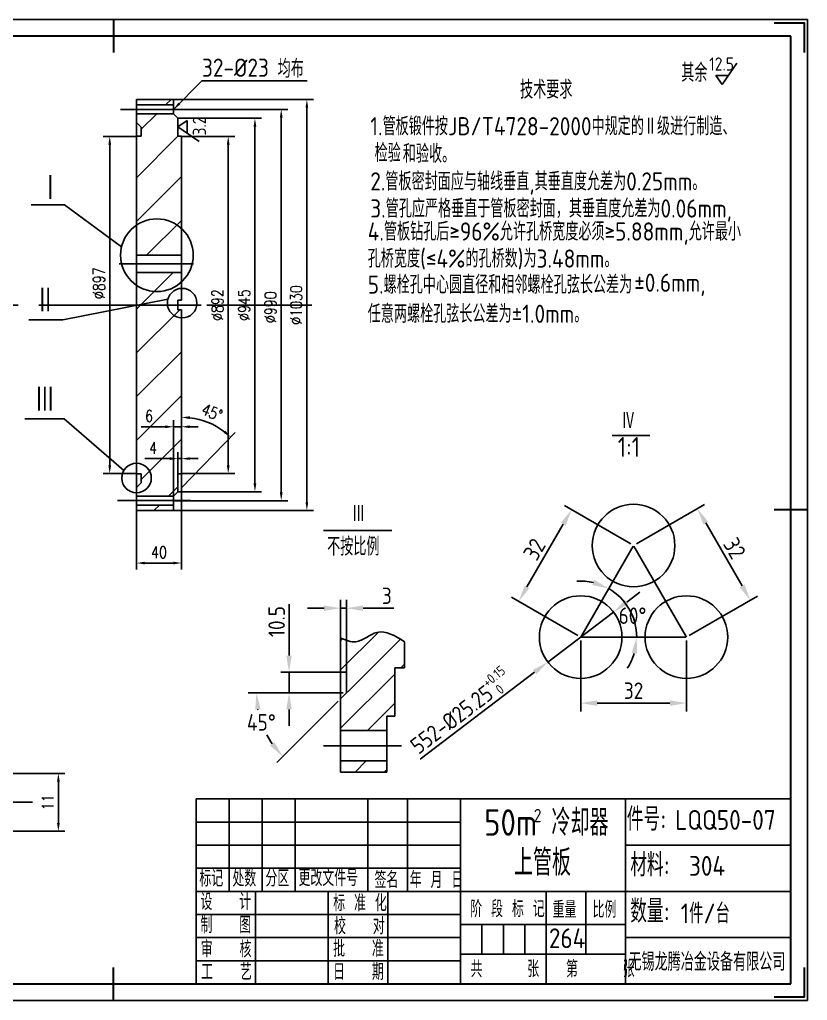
# Paper-space layout '布局1' of a CAD drawing. Extents: x 1187 to 4862, y -125 to 1349.
# Drawn here: x 3496.6 to 3735, y 172 to 469 of the extents above; entities that cross this region are included whole.
import ezdxf

# ---------------------------------------------------------------- set-up
doc = ezdxf.new("R2010")
doc.units = 0
doc.header["$MEASUREMENT"] = 0
doc.linetypes.add('CENTER', pattern=[50.8, 31.75, -6.35, 6.35, -6.35])
doc.layers.get('DEFPOINTS').update_dxf_attribs({"linetype": 'CONTINUOUS'})
for name, color, linetype in [('一般注释', 5, 'CONTINUOUS'), ('中心线', 1, 'CENTER'), ('可见轮廓线', 7, 'CONTINUOUS'), ('图框_外框线', 7, 'CONTINUOUS'), ('图框_标题栏文字', 6, 'CONTINUOUS'), ('填充剖面线', 3, 'CONTINUOUS'), ('尺寸标注', 5, 'CONTINUOUS'), ('细实线', 2, 'CONTINUOUS')]:
    doc.layers.add(name, color=color, linetype=linetype)
doc.layers.add('图框_内框线', color=5, linetype='CONTINUOUS', lineweight=30)
doc.layers.add('图框_角线', color=5, linetype='CONTINUOUS', lineweight=30)
doc.styles.add('GK', font='gbenor.shx', dxfattribs={"height": 10})
doc.styles.add('TH_GBDIM', font='romans.shx', dxfattribs={"width": 0.8, "bigfont": 'gbcbig.shx'})
doc.styles.add('工程字', font='gbenor.shx', dxfattribs={"bigfont": 'gbcbig.shx'})
doc.styles.add('总图名称', font='gbenor.shx', dxfattribs={"height": 8, "bigfont": 'gbcbig.shx'})
doc.dimstyles.new('GB-5', dxfattribs={"dimtxt": 5, "dimasz": 5, "dimexe": 2.5, "dimexo": 1, "dimgap": 1.25, "dimtad": 1, "dimdsep": 46, "dimtxsty": '工程字', "dimcen": 5, "dimadec": 0, "dimazin": 0, "dimtfac": 0.7, "dimtix": 1, "dimtmove": 0, "dimatfit": 3, "dimfxl": 0, "dimtzin": 0, "dimarcsym": 0})
doc.dimstyles.new('GB-5$2', dxfattribs={"dimtxt": 5, "dimasz": 5, "dimexe": 2.5, "dimexo": 1, "dimgap": 1.25, "dimtad": 1, "dimtih": 1, "dimtoh": 1, "dimdsep": 46, "dimtxsty": '工程字', "dimcen": 5, "dimazin": 0, "dimtfac": 0.7, "dimtix": 1, "dimtmove": 0, "dimatfit": 3, "dimfxl": 0, "dimtzin": 0, "dimarcsym": 0})
doc.dimstyles.new('TH_GBDIM', dxfattribs={"dimtxt": 3.5, "dimasz": 2.5, "dimexe": 2, "dimexo": 0, "dimgap": 1.5, "dimtad": 1, "dimdec": 1, "dimzin": 0, "dimdsep": 46, "dimtxsty": 'TH_GBDIM', "dimcen": 2.5, "dimclrd": 130, "dimclre": 130, "dimclrt": 3, "dimadec": 0, "dimazin": 0, "dimtfac": 0.714286, "dimtdec": 1, "dimtmove": 0, "dimatfit": 3, "dimfxl": 0, "dimtolj": 1, "dimtzin": 0, "dimlwd": -1, "dimlwe": -1, "dimarcsym": 0})

# ---------------------------------------------------------------- blocks, each defined once
blk = doc.blocks.new('*D103')
at = {"layer": 'DEFPOINTS', "color": 0}
for p in [(3595.51, 271.45), (3578.09, 265.15), (3595.51, 265.15)]:
    blk.add_point(p, dxfattribs=at)
at = {"layer": '尺寸标注', "color": 0, "lineweight": -2}
for p, q in [((3578.09, 276.45), (3578.09, 292.04)), ((3594.51, 271.45), (3575.59, 271.45)), ((3578.09, 265.15), (3578.09, 271.45)), ((3594.51, 265.15), (3575.59, 265.15)), ((3578.09, 260.15), (3578.09, 255.15))]:
    blk.add_line(p, q, dxfattribs=at)
at = {"layer": '尺寸标注', "color": 0}
for points in [[(3577.25, 276.45), (3578.92, 276.45), (3578.09, 271.45)], [(3577.25, 260.15), (3578.92, 260.15), (3578.09, 265.15)]]:
    blk.add_solid(points, dxfattribs=at)
at = {"layer": '尺寸标注', "color": 0, "insert": (3574.34, 286.74), "char_height": 5, "attachment_point": 5, "rotation": 90, "style": '工程字'}
blk.add_mtext('10.5', dxfattribs=at)
blk = doc.blocks.new('*D102')
at = {"layer": 'DEFPOINTS', "color": 0}
for p in [(3589.21, 265.15), (3594.51, 265.15), (3595.51, 265.15), (3593.71, 263.35), (3571.88, 251.51)]:
    blk.add_point(p, dxfattribs=at)
at = {"layer": '尺寸标注', "color": 0, "lineweight": -2}
for p, q in [((3588.21, 265.15), (3565.72, 265.15)), ((3593.01, 262.64), (3574.45, 244.09))]:
    blk.add_line(p, q, dxfattribs=at)
for start, end in [(190.5128, 190.9599), (207.7077, 214.4872)]:
    blk.add_arc((3595.51, 265.15), 27.29, start, end, dxfattribs=at)
at = {"layer": '尺寸标注', "color": 0}
for points in [[(3567.85, 260.09), (3569.51, 260.25), (3568.22, 265.15)], [(3573.66, 250.23), (3572.38, 249.17), (3576.22, 245.85)]]:
    blk.add_solid(points, dxfattribs=at)
at = {"layer": '尺寸标注', "color": 0, "insert": (3569.73, 256.21), "char_height": 5, "attachment_point": 5, "style": '工程字'}
blk.add_mtext('45%%D', dxfattribs=at)
blk = doc.blocks.new('*D101')
at = {"layer": 'DEFPOINTS', "color": 0}
for p in [(3595.51, 290.79), (3593.71, 268.04), (3595.51, 268.04)]:
    blk.add_point(p, dxfattribs=at)
at = {"layer": '尺寸标注', "color": 0, "lineweight": -2}
for p, q in [((3593.71, 269.04), (3593.71, 293.29)), ((3595.51, 269.04), (3595.51, 293.29)), ((3588.71, 290.79), (3583.71, 290.79)), ((3593.71, 290.79), (3595.51, 290.79)), ((3600.51, 290.79), (3609.85, 290.79))]:
    blk.add_line(p, q, dxfattribs=at)
at = {"layer": '尺寸标注', "color": 0}
for points in [[(3588.71, 291.62), (3588.71, 289.96), (3593.71, 290.79)], [(3600.51, 291.62), (3600.51, 289.96), (3595.51, 290.79)]]:
    blk.add_solid(points, dxfattribs=at)
at = {"layer": '尺寸标注', "color": 0, "insert": (3607.68, 294.54), "char_height": 5, "attachment_point": 5, "style": '工程字'}
blk.add_mtext('3', dxfattribs=at)
blk = doc.blocks.new('*D100')
at = {"layer": 'DEFPOINTS', "color": 0}
for p in [(3666.36, 282.04), (3698.36, 282.04), (3666.36, 262.05)]:
    blk.add_point(p, dxfattribs=at)
at = {"layer": '尺寸标注', "color": 0, "lineweight": -2}
for p, q in [((3666.36, 281.04), (3666.36, 259.55)), ((3698.36, 281.04), (3698.36, 259.55)), ((3693.36, 262.05), (3671.36, 262.05))]:
    blk.add_line(p, q, dxfattribs=at)
at = {"layer": '尺寸标注', "color": 0}
for points in [[(3671.36, 262.89), (3671.36, 261.22), (3666.36, 262.05)], [(3693.36, 262.89), (3693.36, 261.22), (3698.36, 262.05)]]:
    blk.add_solid(points, dxfattribs=at)
at = {"layer": '尺寸标注', "color": 0, "insert": (3682.36, 265.8), "char_height": 5, "attachment_point": 5, "style": '工程字'}
blk.add_mtext('32', dxfattribs=at)
blk = doc.blocks.new('*D99')
at = {"layer": 'DEFPOINTS', "color": 0}
for p in [(3663.59, 320.59), (3682.36, 309.76), (3666.36, 282.04)]:
    blk.add_point(p, dxfattribs=at)
at = {"layer": '尺寸标注', "color": 0, "lineweight": -2}
for p, q in [((3681.49, 310.26), (3661.43, 321.84)), ((3650.09, 297.21), (3661.09, 316.26)), ((3665.49, 282.54), (3645.43, 294.13))]:
    blk.add_line(p, q, dxfattribs=at)
at = {"layer": '尺寸标注', "color": 0}
for points in [[(3660.37, 316.68), (3661.81, 315.84), (3663.59, 320.59)], [(3649.37, 297.62), (3650.81, 296.79), (3647.59, 292.88)]]:
    blk.add_solid(points, dxfattribs=at)
at = {"layer": '尺寸标注', "color": 0, "insert": (3652.35, 308.61), "char_height": 5, "attachment_point": 5, "rotation": 60, "style": '工程字'}
blk.add_mtext('32', dxfattribs=at)
blk = doc.blocks.new('*D98')
at = {"layer": 'DEFPOINTS', "color": 0}
for p in [(3701.69, 320.92), (3682.36, 309.76), (3698.36, 282.04)]:
    blk.add_point(p, dxfattribs=at)
at = {"layer": '尺寸标注', "color": 0, "lineweight": -2}
for p, q in [((3683.22, 310.26), (3703.85, 322.17)), ((3715.19, 297.54), (3704.19, 316.59)), ((3699.22, 282.54), (3719.85, 294.46))]:
    blk.add_line(p, q, dxfattribs=at)
at = {"layer": '尺寸标注', "color": 0}
for points in [[(3704.91, 317.01), (3703.47, 316.17), (3701.69, 320.92)], [(3715.91, 297.95), (3714.47, 297.12), (3717.69, 293.21)]]:
    blk.add_solid(points, dxfattribs=at)
at = {"layer": '尺寸标注', "color": 0, "insert": (3712.93, 308.94), "char_height": 5, "attachment_point": 5, "rotation": 300, "style": '工程字'}
blk.add_mtext('32', dxfattribs=at)
blk = doc.blocks.new('*D97')
at = {"layer": 'DEFPOINTS', "color": 0}
for p in [(3682.36, 309.76), (3679.35, 292.95), (3666.36, 282.04), (3666.36, 282.04), (3698.36, 282.04)]:
    blk.add_point(p, dxfattribs=at)
at = {"layer": '尺寸标注', "color": 0, "lineweight": -2}
for start, end in [(76.9484, 93.8967), (0, 60), (326.1033, 343.0516)]:
    blk.add_arc((3666.36, 282.04), 16.96, start, end, dxfattribs=at)
at = {"layer": '尺寸标注', "color": 0}
for points in [[(3670.49, 299.35), (3669.88, 297.8), (3674.84, 296.74)], [(3681.76, 277.22), (3683.41, 276.98), (3683.32, 282.04)]]:
    blk.add_solid(points, dxfattribs=at)
at = {"layer": '尺寸标注', "color": 0, "insert": (3682.04, 288.52), "char_height": 5, "attachment_point": 5, "style": '工程字'}
blk.add_mtext('60%%d', dxfattribs=at)
blk = doc.blocks.new('*D96')
at = {"layer": 'DEFPOINTS', "color": 0}
for p in [(3676.31, 289.61), (3656.4, 274.48)]:
    blk.add_point(p, dxfattribs=at)
at = {"layer": '尺寸标注', "color": 0, "lineweight": -2}
for p, q in [((3680.29, 292.64), (3684.27, 295.66)), ((3676.31, 289.61), (3656.4, 274.48)), ((3617.76, 245.1), (3652.42, 271.45))]:
    blk.add_line(p, q, dxfattribs=at)
at = {"layer": '尺寸标注', "color": 0}
for points in [[(3679.78, 293.3), (3680.79, 291.97), (3676.31, 289.61)], [(3651.92, 272.12), (3652.93, 270.79), (3656.4, 274.48)]]:
    blk.add_solid(points, dxfattribs=at)
at = {"layer": '尺寸标注', "color": 0, "insert": (3627.33, 257.09), "char_height": 5, "attachment_point": 5, "rotation": 37.2402, "style": '工程字'}
blk.add_mtext('552-%%C25.25', dxfattribs=at)
blk = doc.blocks.new('*D115')
at = {"layer": 'DEFPOINTS', "color": 0}
for p in [(3482.9, 240.76), (3508.29, 240.76), (3482.9, 223.25)]:
    blk.add_point(p, dxfattribs=at)
at = {"layer": '尺寸标注', "color": 5}
for p, q in [((3482.9, 240.76), (3510.29, 240.76)), ((3508.29, 225.75), (3508.29, 238.26)), ((3482.9, 223.25), (3510.29, 223.25))]:
    blk.add_line(p, q, dxfattribs=at)
for points in [[(3507.87, 238.26), (3508.71, 238.26), (3508.29, 240.76)], [(3507.87, 225.75), (3508.71, 225.75), (3508.29, 223.25)]]:
    blk.add_solid(points, dxfattribs=at)
at = {"layer": '尺寸标注', "color": 5, "insert": (3505.04, 232), "char_height": 3.5, "attachment_point": 5, "rotation": 90, "style": 'TH_GBDIM'}
blk.add_mtext('\\A1;11', dxfattribs=at)
blk = doc.blocks.new('*D116')
at = {"layer": 'DEFPOINTS', "color": 0}
for p in [(3545.56, 433.68), (3545.56, 331.53), (3559.69, 331.53)]:
    blk.add_point(p, dxfattribs=at)
at = {"layer": '尺寸标注', "color": 5}
for p, q in [((3545.56, 433.68), (3561.69, 433.68)), ((3559.69, 431.18), (3559.69, 334.03)), ((3545.56, 331.53), (3561.69, 331.53))]:
    blk.add_line(p, q, dxfattribs=at)
for points in [[(3559.27, 431.18), (3560.11, 431.18), (3559.69, 433.68)], [(3559.27, 334.03), (3560.11, 334.03), (3559.69, 331.53)]]:
    blk.add_solid(points, dxfattribs=at)
at = {"layer": '尺寸标注', "color": 5, "insert": (3556.44, 382.6), "char_height": 3.5, "attachment_point": 5, "rotation": 90, "style": 'TH_GBDIM'}
blk.add_mtext('\\A1;%%C892', dxfattribs=at)
blk = doc.blocks.new('*D117')
at = {"layer": 'DEFPOINTS', "color": 0}
for p in [(3544.46, 439.14), (3567.77, 439.14), (3544.46, 326.06)]:
    blk.add_point(p, dxfattribs=at)
at = {"layer": '尺寸标注', "color": 5}
for p, q in [((3544.46, 439.14), (3569.77, 439.14)), ((3567.77, 328.56), (3567.77, 436.64)), ((3544.46, 326.06), (3569.77, 326.06))]:
    blk.add_line(p, q, dxfattribs=at)
for points in [[(3567.36, 436.64), (3568.19, 436.64), (3567.77, 439.14)], [(3567.36, 328.56), (3568.19, 328.56), (3567.77, 326.06)]]:
    blk.add_solid(points, dxfattribs=at)
at = {"layer": '尺寸标注', "color": 5, "insert": (3564.52, 382.6), "char_height": 3.5, "attachment_point": 5, "rotation": 90, "style": 'TH_GBDIM'}
blk.add_mtext('\\A1;%%C945', dxfattribs=at)
blk = doc.blocks.new('*D118')
at = {"layer": 'DEFPOINTS', "color": 0}
for p in [(3543.15, 441.85), (3575.73, 441.85), (3543.15, 323.35)]:
    blk.add_point(p, dxfattribs=at)
at = {"layer": '尺寸标注', "color": 5}
for p, q in [((3543.15, 441.85), (3577.73, 441.85)), ((3575.73, 325.85), (3575.73, 439.35)), ((3543.15, 323.35), (3577.73, 323.35))]:
    blk.add_line(p, q, dxfattribs=at)
for points in [[(3575.31, 439.35), (3576.15, 439.35), (3575.73, 441.85)], [(3575.31, 325.85), (3576.15, 325.85), (3575.73, 323.35)]]:
    blk.add_solid(points, dxfattribs=at)
at = {"layer": '尺寸标注', "color": 5, "insert": (3572.48, 381.92), "char_height": 3.5, "attachment_point": 5, "rotation": 90, "style": 'TH_GBDIM'}
blk.add_mtext('\\A1;%%C990', dxfattribs=at)
blk = doc.blocks.new('*D119')
at = {"layer": 'DEFPOINTS', "color": 0}
for p in [(3543.15, 444.85), (3583.49, 444.85), (3543.15, 320.35)]:
    blk.add_point(p, dxfattribs=at)
at = {"layer": '尺寸标注', "color": 5}
for p, q in [((3543.15, 444.85), (3585.49, 444.85)), ((3583.49, 322.85), (3583.49, 442.35)), ((3543.15, 320.35), (3585.49, 320.35))]:
    blk.add_line(p, q, dxfattribs=at)
for points in [[(3583.07, 442.35), (3583.9, 442.35), (3583.49, 444.85)], [(3583.07, 322.85), (3583.9, 322.85), (3583.49, 320.35)]]:
    blk.add_solid(points, dxfattribs=at)
at = {"layer": '尺寸标注', "color": 5, "insert": (3580.24, 382.6), "char_height": 3.5, "attachment_point": 5, "rotation": 90, "style": 'TH_GBDIM'}
blk.add_mtext('\\A1;%%C1030', dxfattribs=at)
blk = doc.blocks.new('*D120')
at = {"layer": 'DEFPOINTS', "color": 0}
for p in [(3531.95, 433.68), (3523.83, 331.53), (3531.95, 331.53)]:
    blk.add_point(p, dxfattribs=at)
at = {"layer": '尺寸标注', "color": 5}
for p, q in [((3531.95, 433.68), (3521.83, 433.68)), ((3523.83, 431.18), (3523.83, 334.03)), ((3531.95, 331.53), (3521.83, 331.53))]:
    blk.add_line(p, q, dxfattribs=at)
for points in [[(3523.42, 431.18), (3524.25, 431.18), (3523.83, 433.68)], [(3523.42, 334.03), (3524.25, 334.03), (3523.83, 331.53)]]:
    blk.add_solid(points, dxfattribs=at)
at = {"layer": '尺寸标注', "color": 5, "insert": (3520.58, 389.19), "char_height": 3.5, "attachment_point": 5, "rotation": 90, "style": 'TH_GBDIM'}
blk.add_mtext('\\A1;%%C897', dxfattribs=at)
blk = doc.blocks.new('*D121')
at = {"layer": 'DEFPOINTS', "color": 0}
for p in [(3544.46, 336.08), (3544.46, 330.42), (3545.56, 331.53)]:
    blk.add_point(p, dxfattribs=at)
at = {"layer": '尺寸标注', "color": 5}
for p, q in [((3541.96, 336.08), (3534.46, 336.08)), ((3544.46, 330.42), (3544.46, 338.08)), ((3545.56, 336.08), (3544.46, 336.08)), ((3545.56, 331.53), (3545.56, 338.08)), ((3548.06, 336.08), (3550.56, 336.08))]:
    blk.add_line(p, q, dxfattribs=at)
for points in [[(3541.96, 336.5), (3541.96, 335.67), (3544.46, 336.08)], [(3548.06, 336.5), (3548.06, 335.67), (3545.56, 336.08)]]:
    blk.add_solid(points, dxfattribs=at)
at = {"layer": '尺寸标注', "color": 5, "insert": (3536.96, 339.33), "char_height": 3.5, "attachment_point": 5, "style": 'TH_GBDIM'}
blk.add_mtext('\\A1;4', dxfattribs=at)
blk = doc.blocks.new('*D122')
at = {"layer": 'DEFPOINTS', "color": 0}
for p in [(3543.15, 345.73), (3543.15, 326.06), (3545.56, 326.06)]:
    blk.add_point(p, dxfattribs=at)
at = {"layer": '尺寸标注', "color": 5}
for p, q in [((3543.15, 326.06), (3543.15, 347.73)), ((3545.56, 326.06), (3545.56, 347.73)), ((3540.65, 345.73), (3533.35, 345.73)), ((3545.56, 345.73), (3543.15, 345.73)), ((3548.06, 345.73), (3550.56, 345.73))]:
    blk.add_line(p, q, dxfattribs=at)
for points in [[(3540.65, 346.15), (3540.65, 345.31), (3543.15, 345.73)], [(3548.06, 346.15), (3548.06, 345.31), (3545.56, 345.73)]]:
    blk.add_solid(points, dxfattribs=at)
at = {"layer": '尺寸标注', "color": 5, "insert": (3535.72, 348.98), "char_height": 3.5, "attachment_point": 5, "style": 'TH_GBDIM'}
blk.add_mtext('\\A1;6', dxfattribs=at)
blk = doc.blocks.new('*D123')
at = {"layer": 'DEFPOINTS', "color": 0}
for p in [(3531.95, 331.53), (3545.56, 331.53), (3531.95, 304.46)]:
    blk.add_point(p, dxfattribs=at)
at = {"layer": '尺寸标注', "color": 5}
for p, q in [((3531.95, 331.53), (3531.95, 302.46)), ((3545.56, 331.53), (3545.56, 302.46)), ((3543.06, 304.46), (3534.45, 304.46))]:
    blk.add_line(p, q, dxfattribs=at)
for points in [[(3534.45, 304.88), (3534.45, 304.05), (3531.95, 304.46)], [(3543.06, 304.88), (3543.06, 304.05), (3545.56, 304.46)]]:
    blk.add_solid(points, dxfattribs=at)
at = {"layer": '尺寸标注', "color": 5, "insert": (3538.75, 307.71), "char_height": 3.5, "attachment_point": 5, "style": 'TH_GBDIM'}
blk.add_mtext('\\A1;40', dxfattribs=at)
blk = doc.blocks.new('*D298')
at = {"layer": 'DEFPOINTS', "color": 0}
for p in [(3545.56, 381.17), (3556.06, 345.87), (3545.56, 331.53), (3543.15, 324.71), (3544.46, 326.06)]:
    blk.add_point(p, dxfattribs=at)
at = {"layer": '尺寸标注', "color": 5}
blk.add_line((3545.56, 327.2), (3561.83, 344.04), dxfattribs=at)
blk.add_arc((3545.56, 327.2), 21.41, 52.6581, 83.3071, dxfattribs=at)
for points in [[(3548.03, 348.06), (3548.08, 348.89), (3545.56, 348.62)], [(3558.82, 344.54), (3558.28, 343.91), (3560.44, 342.6)]]:
    blk.add_solid(points, dxfattribs=at)
at = {"layer": '尺寸标注', "color": 5, "insert": (3554.8, 350.07), "char_height": 3.5, "attachment_point": 5, "rotation": 337.9826, "style": 'TH_GBDIM'}
blk.add_mtext('\\A1;45%%D', dxfattribs=at)

psp = doc.layouts.new('布局1')

# ---------------------------------------------------------------- linework, layer by layer
at = {"layer": '一般注释'}
for p, q in [((3713.649, 455.819), (3709.21, 449.339)), ((3707.298, 452.129), (3709.21, 449.339)), ((3707.298, 452.129), (3711.121, 452.129)), ((3547.245, 438.475), (3544.455, 436.564)), ((3547.245, 438.475), (3547.245, 434.653)), ((3550.935, 432.124), (3544.455, 436.564)), ((3510.134, 412.976), (3500.056, 412.976)), ((3527.388, 400.222), (3510.134, 412.976)), ((3541.444, 384.418), (3509.62, 378.149)), ((3509.62, 378.149), (3499.367, 378.149)), ((3510.02, 348.128), (3498.116, 348.128)), ((3528.083, 332.446), (3510.02, 348.128)), ((3675.925, 343.041), (3687.321, 343.041)), ((3588.474, 314.331), (3609.239, 314.331))]:
    psp.add_line(p, q, dxfattribs=at)
for centre, radius in [((3538.093, 397.682), 11.002), ((3545.737, 383.18), 4.468), ((3531.947, 330.204), 4.468)]:
    psp.add_circle(centre, radius, dxfattribs=at)
at = {"layer": '中心线'}
for p, q in [((3527.041, 441.854), (3548.079, 441.854)), ((3549.173, 395.06), (3526.695, 395.06)), ((3350.022, 382.604), (3590.868, 382.604)), ((3523.492, 382.604), (3551.488, 382.604)), ((3526.133, 323.354), (3548.305, 323.354)), ((3666.356, 282.045), (3682.356, 309.758)), ((3698.356, 282.045), (3682.356, 309.758)), ((3666.356, 282.045), (3698.356, 282.045)), ((3612.164, 249.12), (3588.572, 249.12)), ((3500.504, 232.004), (3445.104, 232.004))]:
    psp.add_line(p, q, dxfattribs=at)
at = {"layer": '可见轮廓线'}
for p, q in [((3531.947, 444.854), (3531.947, 320.354)), ((3531.947, 444.854), (3543.15, 444.854)), ((3531.947, 443.213), (3543.15, 443.213)), ((3543.15, 440.494), (3543.15, 444.854)), ((3531.947, 440.494), (3543.15, 440.494)), ((3544.455, 439.144), (3543.15, 440.494)), ((3533.387, 436.462), (3531.947, 437.902)), ((3544.455, 439.144), (3544.482, 433.681)), ((3533.387, 433.681), (3531.947, 433.681)), ((3533.387, 436.462), (3533.387, 433.681)), ((3544.482, 433.681), (3545.558, 433.681)), ((3545.558, 433.681), (3545.558, 384.038)), ((3545.558, 397.682), (3531.947, 397.682)), ((3545.558, 392.438), (3531.947, 392.438)), ((3544.455, 384.038), (3545.558, 384.038)), ((3544.455, 384.038), (3544.455, 381.169)), ((3544.455, 381.169), (3545.558, 381.169)), ((3545.558, 381.169), (3545.558, 331.526)), ((3533.387, 331.526), (3531.947, 331.526)), ((3533.387, 328.745), (3533.387, 331.526)), ((3544.455, 331.526), (3544.455, 326.063)), ((3545.558, 331.526), (3544.455, 331.526)), ((3533.387, 328.745), (3531.947, 327.305)), ((3531.947, 324.713), (3543.15, 324.713)), ((3543.15, 326.063), (3543.15, 320.354)), ((3544.455, 326.063), (3543.15, 324.713)), ((3531.947, 321.994), (3543.15, 321.994)), ((3531.947, 320.354), (3543.15, 320.354)), ((3593.713, 241.12), (3593.713, 281.806)), ((3613.08, 272.68), (3613.08, 280.618)), ((3595.513, 271.45), (3593.713, 271.45)), ((3595.513, 265.15), (3595.513, 271.45)), ((3610.113, 258.12), (3610.113, 272.68)), ((3613.08, 272.68), (3610.113, 272.68)), ((3595.513, 265.15), (3593.713, 263.35)), ((3610.113, 258.12), (3607.713, 258.12)), ((3607.713, 241.12), (3607.713, 258.12)), ((3610.113, 258.12), (3610.113, 258.12)), ((3607.713, 253.72), (3593.713, 253.72)), ((3607.713, 244.52), (3593.713, 244.52)), ((3607.713, 241.12), (3593.713, 241.12))]:
    psp.add_line(p, q, dxfattribs=at)
for centre in [(3682.356, 309.758), (3666.356, 282.045), (3698.356, 282.045)]:
    psp.add_circle(centre, 12.5, dxfattribs=at)
at = {"layer": '图框_内框线'}
for p, q in [((3729.959, 464.026), (3339.959, 464.026)), ((3729.959, 177.026), (3729.959, 464.026)), ((3339.959, 177.026), (3729.959, 177.026))]:
    psp.add_line(p, q, dxfattribs=at)
for points in [[(3524.959, 469.026), (3524.959, 459.026)], [(3734.959, 320.526), (3724.959, 320.526)], [(3524.959, 172.026), (3524.959, 182.026)]]:
    psp.add_lwpolyline(points, dxfattribs=at)
at = {"layer": '图框_外框线'}
for p, q in [((3549.959, 233.026), (3729.959, 233.026)), ((3549.959, 233.026), (3549.959, 177.026)), ((3559.959, 233.026), (3559.959, 205.026)), ((3569.959, 205.026), (3569.959, 233.026)), ((3579.959, 233.026), (3579.959, 205.026)), ((3601.959, 205.026), (3601.959, 233.026)), ((3613.959, 233.026), (3613.959, 205.026)), ((3629.959, 233.026), (3629.959, 177.026)), ((3679.959, 233.026), (3679.959, 177.026)), ((3729.959, 177.026), (3729.959, 233.026)), ((3549.959, 226.026), (3629.959, 226.026)), ((3549.959, 219.026), (3629.959, 219.026)), ((3679.959, 219.026), (3729.959, 219.026)), ((3549.959, 212.026), (3629.959, 212.026)), ((3549.959, 205.026), (3729.959, 205.026)), ((3549.959, 205.026), (3679.959, 205.026)), ((3567.959, 177.026), (3567.959, 205.026)), ((3589.959, 177.026), (3589.959, 205.026)), ((3607.959, 177.026), (3607.959, 205.026)), ((3655.959, 205.026), (3655.959, 177.026)), ((3667.959, 205.026), (3667.959, 186.026)), ((3549.959, 198.026), (3629.959, 198.026)), ((3679.959, 195.026), (3629.959, 195.026)), ((3636.459, 195.026), (3636.459, 186.026)), ((3642.959, 195.026), (3642.959, 186.026)), ((3649.459, 195.026), (3649.459, 186.026)), ((3549.959, 191.026), (3629.959, 191.026)), ((3679.959, 191.026), (3729.959, 191.026)), ((3679.959, 186.026), (3629.959, 186.026)), ((3549.959, 184.026), (3629.959, 184.026)), ((3549.959, 177.026), (3729.959, 177.026))]:
    psp.add_line(p, q, dxfattribs=at)
psp.add_lwpolyline([(3314.959, 172.026), (3734.959, 172.026), (3734.959, 469.026), (3314.959, 469.026)], close=True, dxfattribs=at)
at = {"layer": '图框_角线', "flags": 128}
for points in [[(3724.959, 468.026), (3733.959, 468.026), (3733.959, 459.026)], [(3733.959, 182.026), (3733.959, 173.026), (3724.959, 173.026)]]:
    psp.add_lwpolyline(points, dxfattribs=at)
at = {"layer": '填充剖面线'}
for p, q in [((3540.755, 443.213), (3542.396, 444.854)), ((3533.387, 435.845), (3538.037, 440.494)), ((3531.947, 421.147), (3544.482, 433.681)), ((3531.947, 407.888), (3545.558, 421.499)), ((3534.999, 397.682), (3545.558, 408.241)), ((3533.179, 382.604), (3543.014, 392.438)), ((3531.947, 381.372), (3533.179, 382.604)), ((3531.947, 368.114), (3545.003, 381.169)), ((3531.947, 354.855), (3545.558, 368.466)), ((3531.947, 341.597), (3545.558, 355.208)), ((3533.387, 329.779), (3545.558, 341.949)), ((3541.579, 324.713), (3544.455, 327.589)), ((3537.22, 320.354), (3538.861, 321.994)), ((3593.713, 272.108), (3605.168, 283.563)), ((3593.713, 280.947), (3594.313, 281.546)), ((3595.812, 265.368), (3611.831, 281.387)), ((3611.963, 272.68), (3613.08, 273.797)), ((3593.713, 254.43), (3610.113, 270.83)), ((3601.842, 253.72), (3610.113, 261.992)), ((3598.081, 241.12), (3601.481, 244.52)), ((3606.92, 241.12), (3607.713, 241.914))]:
    psp.add_line(p, q, dxfattribs=at)
at = {"layer": '尺寸标注'}
psp.add_line((3594.513, 265.15), (3589.214, 265.15), dxfattribs=at)
at = {"layer": '细实线'}
psp.add_spline([(3613.08, 280.618), (3604.704, 283.47), (3598.282, 280.618), (3593.713, 281.806)], degree=3, dxfattribs=at)

# ---------------------------------------------------------------- texts
at = {"layer": '一般注释'}
for s, height, style, p in [('均布', 5.5, '工程字', (3574.641, 451.413)), ('32-%%C23', 5.5, '工程字', (3551.757, 451.718)), ('其余', 5.5, '工程字', (3696.796, 450.184)), ('技术要求', 5.5, '工程字', (3648.016, 445.095)), ('1.管板锻件按JB/T4728-2000中规定的Ⅱ级进行制造、', 5.5, '工程字', (3602.673, 433.995)), ('检验', 5.5, '工程字', (3603.994, 425.913)), ('和验收。', 5.5, '工程字', (3612.529, 425.67)), ('Ⅰ', 8.25, '工程字', (3502.875, 413.949)), ('2.管板密封面应与轴线垂直,其垂直度允差为0.25mm。', 5.5, '工程字', (3602.673, 417.282)), ('3.管孔应严格垂直于管板密封面，其垂直度允差为0.06mm,', 5.5, '工程字', (3602.673, 409.084)), ('4.管板钻孔后≥96%允许孔桥宽度必须≥5.88mm,允许最小', 5.5, '工程字', (3601.914, 402.111)), ('孔桥宽度(≤4%的孔桥数)为3.48mm。', 5.5, '工程字', (3601.914, 393.912)), ('5.螺栓孔中心圆直径和相邻螺栓孔弦长公差为', 5.5, '工程字', (3601.914, 386.029)), ('%%P0.6mm,', 5.5, '工程字', (3682.551, 386.621)), ('Ⅱ', 8.25, '工程字', (3501.34, 379.856)), ('任意两螺栓孔弦长公差为%%P1.0mm。', 5.5, '工程字', (3601.914, 377.2)), ('Ⅲ', 8.25, '工程字', (3501.233, 349.835)), ('Ⅳ', 5.5, '工程字', (3678.742, 344.807)), ('Ⅲ', 5.5, '工程字', (3597.149, 316.698)), ('不按比例', 5.5, '工程字', (3589.626, 306.713)), ('50m 冷却器', 8, '总图名称', (3637.118, 221.89)), ('2', 4, '工程字', (3652.162, 225.993)), ('LQQ50-07', 6, '工程字', (3694.957, 223.669)), ('上管板', 8, '总图名称', (3646.145, 209.782)), ('304', 6, '工程字', (3699.135, 209.764)), ('1件/台', 6, '工程字', (3696.635, 195.363)), ('264', 6, '工程字', (3656.743, 187.842))]:
    psp.add_text(s, height=height, dxfattribs=dict(at, style=style)).set_placement(p)
at = {"layer": '可见轮廓线', "style": '工程字'}
psp.add_text('无锡龙腾冶金设备有限公司', height=5.5, dxfattribs=at).set_placement((3680.793, 180.963))
at = {"layer": '图框_标题栏文字', "style": '工程字'}
for s, height, p in [('件号:', 7, (3680.322, 223.427)), ('材料:', 7, (3681.367, 209.537)), ('标记', 5, (3550.959, 206.465)), ('处数', 5, (3560.959, 206.465)), ('分区', 5, (3570.959, 206.465)), ('更改文件号', 5, (3580.959, 206.613)), ('签名', 5, (3603.959, 206.026)), ('年 月 日', 5, (3614.633, 206.026)), ('设   计', 5, (3551.294, 199.374)), ('标 准 化', 5, (3591.459, 199.026)), ('阶 段 标 记', 5, (3632.932, 197.226)), ('重量', 5, (3657.85, 197.026)), ('比例', 5, (3669.959, 197.026)), ('数量:', 7, (3681.367, 195.537)), ('制   图', 5, (3551.294, 192.374)), ('校   对', 5, (3591.725, 192.026)), ('审   核', 5, (3551.384, 185.009)), ('批   准', 5, (3591.429, 185.174)), ('共     张   第     张', 5, (3633.033, 179.026)), ('工   艺', 5, (3551.499, 178.174)), ('日   期', 5, (3591.429, 178.174))]:
    psp.add_text(s, height=height, dxfattribs=at).set_placement(p)
at = {"layer": '尺寸标注', "style": 'GK'}
for s, height, p in [('12.5', 4, (3705.226, 453.585)), ('1:1', 6, (3677.57, 336.622))]:
    psp.add_text(s, height=height, dxfattribs=at).set_placement(p)
for s, height, rotation, p in [('3.2', 4, 90, (3552.958, 433.934)), ('+0.15', 3, 39.23924, (3638.153, 266.658)), ('0', 3, 39.23924, (3642.145, 264.516))]:
    psp.add_text(s, height=height, rotation=rotation, dxfattribs=at).set_placement(p)

# ---------------------------------------------------------------- dimensions: what is measured, and where the dimension line sits
at = {"layer": '尺寸标注'}
for base, p1, p2, text, picture, middle in [((3583.488, 444.854), (3543.15, 320.354), (3543.15, 444.854), '%%C1030', '*D119', (3580.238, 382.604)), ((3559.691, 331.526), (3545.558, 433.681), (3545.558, 331.526), '%%C892', '*D116', (3556.441, 382.604)), ((3508.288, 240.759), (3482.902, 223.248), (3482.902, 240.759), '11', '*D115', (3505.038, 232.004))]:
    dim = psp.add_linear_dim(base=base, p1=p1, p2=p2, angle=90, text=text, dimstyle='TH_GBDIM', override={"dimclrd": 5, "dimclre": 5, "dimclrt": 5}, dxfattribs=at)
    dim.commit()
    dim.dimension.update_dxf_attribs({"geometry": picture, "text_midpoint": middle})
for base, p1, p2, text, picture, middle in [((3575.73, 441.854), (3543.15, 323.354), (3543.15, 441.854), '%%C990', '*D118', (3575.73, 381.915)), ((3567.775, 439.144), (3544.455, 326.063), (3544.455, 439.144), '%%C945', '*D117', (3567.775, 382.604)), ((3523.834, 331.526), (3531.947, 433.681), (3531.947, 331.526), '%%C897', '*D120', (3523.834, 389.185))]:
    dim = psp.add_linear_dim(base=base, p1=p1, p2=p2, angle=90, text=text, dimstyle='TH_GBDIM', override={"dimclrd": 5, "dimclre": 5, "dimclrt": 5}, dxfattribs=at)
    dim.commit()
    dim.dimension.update_dxf_attribs({"geometry": picture, "text_midpoint": middle, "dimtype": 160})
dim = psp.add_angular_dim_2l(base=(3556.056, 345.867), line1=((3545.558, 381.169), (3545.558, 331.526)), line2=((3544.455, 326.063), (3543.15, 324.713)), text='45%%D', dimstyle='TH_GBDIM', override={"dimclrd": 5, "dimclre": 5, "dimclrt": 5}, dxfattribs=at)
dim.commit()
dim.dimension.update_dxf_attribs({"geometry": '*D298', "text_midpoint": (3554.804, 350.068)})
for base, p1, p2, text, picture, middle in [((3543.15, 345.73), (3545.558, 326.063), (3543.15, 326.063), '6', '*D122', (3535.716, 345.73)), ((3544.455, 336.085), (3545.558, 331.526), (3544.455, 330.415), '4', '*D121', (3536.955, 336.085)), ((3531.947, 304.463), (3545.558, 331.526), (3531.947, 331.526), '40', '*D123', (3538.753, 304.463))]:
    dim = psp.add_linear_dim(base=base, p1=p1, p2=p2, text=text, dimstyle='TH_GBDIM', override={"dimclrd": 5, "dimclre": 5, "dimclrt": 5}, dxfattribs=at)
    dim.commit()
    dim.dimension.update_dxf_attribs({"geometry": picture, "text_midpoint": middle, "dimtype": 160})
for p1, distance, picture, middle in [((3666.356, 282.045), 21.665, '*D99', (3652.346, 308.609)), ((3698.356, 282.045), -22.322, '*D98', (3712.935, 308.937))]:
    dim = psp.add_aligned_dim(p1=p1, p2=(3682.356, 309.758), distance=distance, dimstyle='GB-5', dxfattribs=at)
    dim.commit()
    dim.dimension.update_dxf_attribs({"geometry": picture, "text_midpoint": middle})
for base, line1, line2, text, picture, middle in [((3679.352, 292.95), ((3666.356, 282.045), (3682.356, 309.758)), ((3666.356, 282.045), (3698.356, 282.045)), '60%%d', '*D97', (3682.037, 288.519)), ((3571.881, 251.506), ((3595.513, 265.15), (3593.713, 263.35)), ((3594.513, 265.15), (3589.214, 265.15)), '45%%D', '*D102', (3569.73, 256.212))]:
    dim = psp.add_angular_dim_2l(base=base, line1=line1, line2=line2, text=text, dimstyle='GB-5$2', override={"dimdec": 2, "dimazin": 2}, dxfattribs=at)
    dim.commit()
    dim.dimension.update_dxf_attribs({"geometry": picture, "text_midpoint": middle, "dimtype": 162})
for base, p1, p2, angle, text, picture, middle in [((3595.513, 290.791), (3593.713, 268.036), (3595.513, 268.036), 180, '3', '*D101', (3607.683, 290.791)), ((3578.088, 265.15), (3595.513, 271.45), (3595.513, 265.15), 270, '10.5', '*D103', (3578.088, 286.745))]:
    dim = psp.add_linear_dim(base=base, p1=p1, p2=p2, angle=angle, text=text, dimstyle='GB-5', dxfattribs=at)
    dim.commit()
    dim.dimension.update_dxf_attribs({"geometry": picture, "text_midpoint": middle, "dimtype": 160})
dim = psp.add_diameter_dim_2p(p1=(3676.307, 289.609), p2=(3656.404, 274.48), text='552-%%C25.25', dimstyle='GB-5', dxfattribs=at)
dim.commit()
dim.dimension.update_dxf_attribs({"geometry": '*D96', "text_midpoint": (3629.6, 254.105), "dimtype": 163})
dim = psp.add_linear_dim(base=(3666.356, 262.053), p1=(3698.356, 282.045), p2=(3666.356, 282.045), dimstyle='GB-5', dxfattribs=at)
dim.commit()
dim.dimension.update_dxf_attribs({"geometry": '*D100', "text_midpoint": (3682.356, 265.803)})

# ---------------------------------------------------------------- leaders
psp.add_leader([(3543.15, 441.854), (3551.744, 450.507), (3583.563, 450.507)], dimstyle='TH_GBDIM', override={"dimgap": 1.5, "dimtad": 0, "dimclrd": 5, "dimclre": 5, "dimclrt": 5}, dxfattribs=at)

doc.saveas('drawing.dxf')
